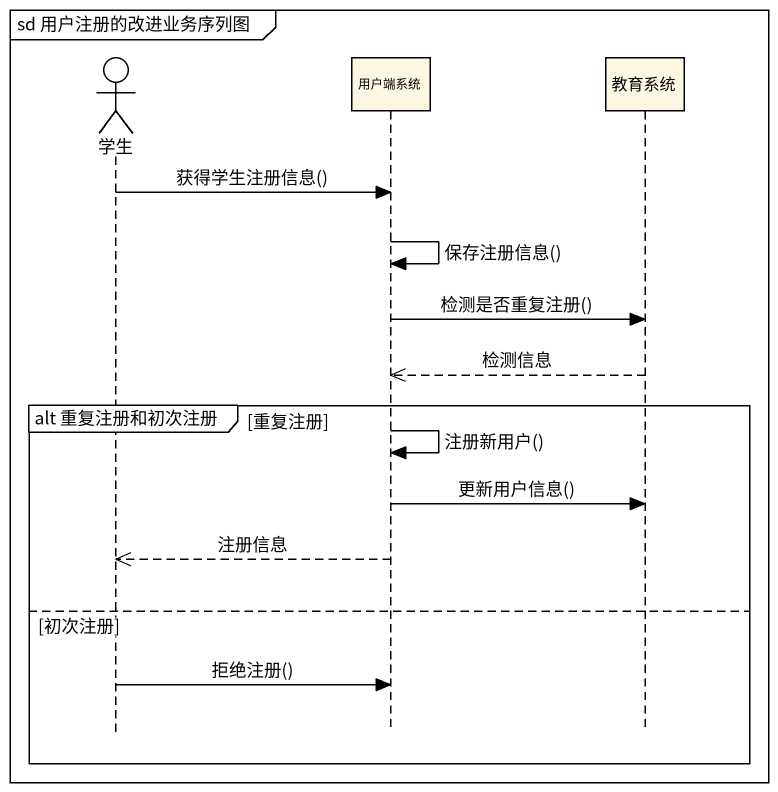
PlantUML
@startuml
mainframe sd 用户注册的改进业务序列图
hide footbox
actor 学生
participant 用户端系统
participant 教育系统

学生 -> 用户端系统 : 获得学生注册信息()
用户端系统 -> 用户端系统 : 保存注册信息()
用户端系统 -> 教育系统 : 检测是否重复注册()
教育系统 -->> 用户端系统 : 检测信息
group alt 重复注册和初次注册 [重复注册]
  用户端系统 -> 用户端系统 : 注册新用户()
  用户端系统 -> 教育系统 : 更新用户信息()
  用户端系统 -->> 学生 : 注册信息
else 初次注册
  学生 -> 用户端系统 : 拒绝注册()
end
@enduml
